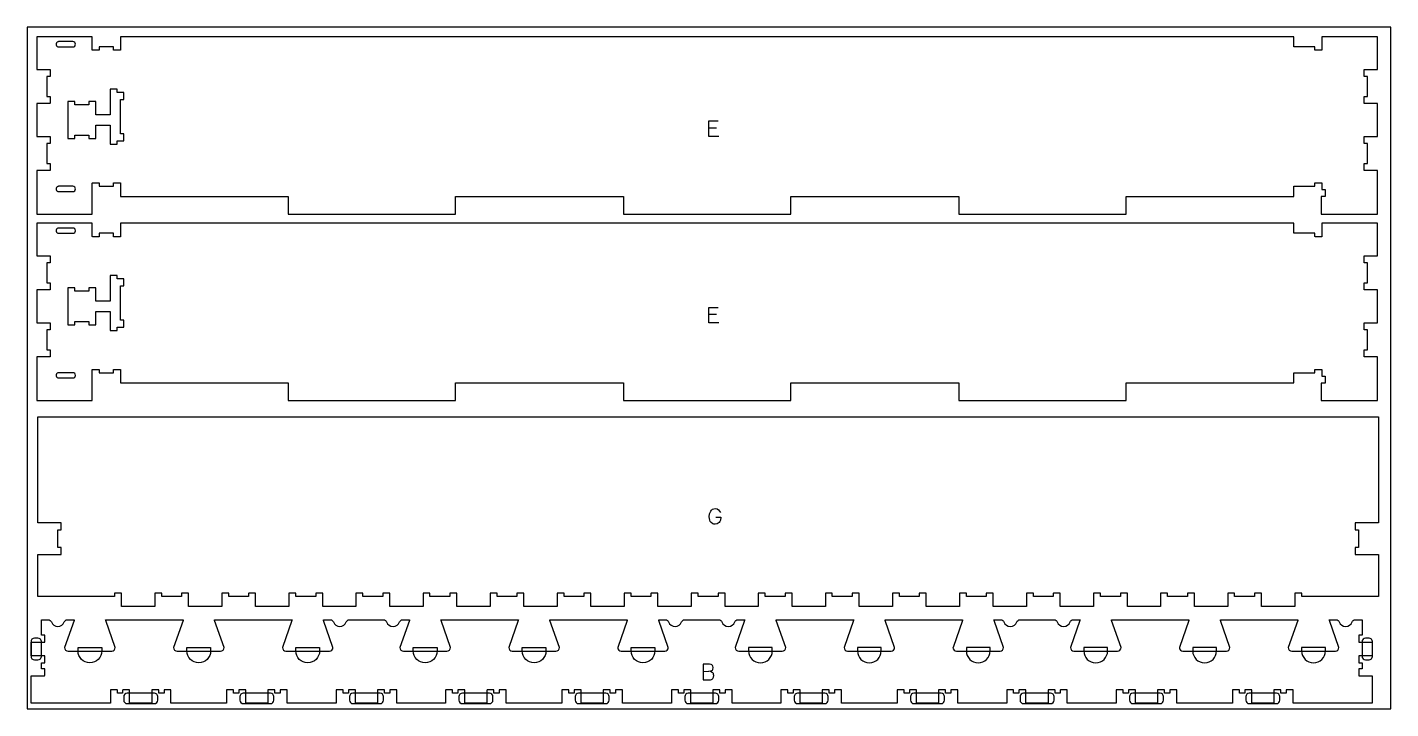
# Model space of a CAD drawing. Header units: millimetres. Extents: x -1220 to 1220, y -1930 to 4127.
# Drawn here: x -1220 to 1220, y 710 to 1930 of the extents above; entities that cross this region are included whole.
import ezdxf

# ---------------------------------------------------------------- set-up
doc = ezdxf.new("R2010")
doc.units = ezdxf.units.MM
for name, color, linetype, true_color in [('0_SHEET_SPRUCEPLY_2440X122', 1, 'Continuous', 0xff0000), ('1_ANYTOOL_1MMDEEP_LABELS_S', 2, 'Continuous', 0xffff00), ('3_ANYTOOL_CUTTHROUGH_INSID', 4, 'Continuous', 0x00ffff), ('4_ANYTOOL_CUTTHROUGH_OUTSI', 5, 'Continuous', 0x0000ff), ('5_ANYTOOL_HALF_MILL_9MM_IN', 3, 'Continuous', 0x00ff00)]:
    doc.layers.add(name, color=color, linetype=linetype, true_color=true_color)

msp = doc.modelspace()

# ---------------------------------------------------------------- linework, layer by layer
at = {"layer": '0_SHEET_SPRUCEPLY_2440X122'}
msp.add_lwpolyline([(-1220, 1930), (-1220, 710), (1220, 710), (1220, 1930)], close=True, dxfattribs=at)
at = {"layer": '1_ANYTOOL_1MMDEEP_LABELS_S'}
for p, q in [((13.3, 1749.3, 0), (-0.4, 1749.3, 0)), ((13.3, 1415.6, 0), (-0.4, 1415.6, 0))]:
    msp.add_line(p, q, dxfattribs=at)
for points in [[(17.3, 1734.3), (-0.4, 1734.3), (-0.4, 1762.3), (16.3, 1762.3)], [(17.3, 1400.6), (-0.4, 1400.6), (-0.4, 1428.6), (16.3, 1428.6)], [(12.3, 1053.1), (21.4, 1053.1), (20.4, 1047.6), (19.4, 1045.4), (17.9, 1043.5), (14.5, 1041.1), (10.8, 1040.2), (8.9, 1040.4), (7, 1041), (3.7, 1043.5), (2.3, 1045.4), (1.3, 1047.7), (0.5, 1053.8), (1.1, 1058.8), (3, 1063.5), (4.4, 1065.6), (6.3, 1067.1), (8.7, 1068), (11.4, 1068.3), (14.4, 1067.7), (16.8, 1066.1), (20.3, 1061.3)], [(-10.2, 776.9), (-0.4, 777), (5, 778.5), (6, 779.3), (6.7, 780.4), (7.3, 783.6), (6.9, 786.3), (6.4, 787.3), (5.8, 788.2), (4.9, 788.8), (3.8, 789.3), (1.1, 789.7), (-10.2, 789.7)], [(-10.2, 789.7), (-10.2, 761.7), (-1.2, 761.7), (1.2, 761.6), (2.8, 761.7), (4.3, 762.1), (5.5, 762.9), (6.6, 764), (8, 766.7), (8.5, 769.6), (8.3, 771.4), (7.8, 772.9), (7, 774.1), (5.8, 775.1), (2.9, 776.4), (-0.4, 777)]]:
    msp.add_lwpolyline(points, dxfattribs=at)
at = {"layer": '3_ANYTOOL_CUTTHROUGH_INSID'}
for points in [[(-1138.4, 1904.3), (-1164.1, 1904.3), (-1164.9, 1904.2), (-1165.6, 1904), (-1166.4, 1903.5), (-1167.5, 1902.1), (-1168, 1900.4), (-1168, 1898.7), (-1167.5, 1897), (-1166.4, 1895.6), (-1165.6, 1895.2), (-1164.9, 1894.9), (-1164.1, 1894.8), (-1138.4, 1894.8, 1)], [(-1138.4, 1635.8, 1), (-1138.4, 1645.3), (-1164.1, 1645.3), (-1164.9, 1645.2), (-1165.6, 1645), (-1166.4, 1644.5), (-1167.5, 1643.1), (-1168, 1641.4), (-1168, 1639.7), (-1167.5, 1638), (-1166.4, 1636.6), (-1165.6, 1636.2), (-1164.9, 1635.9), (-1164.1, 1635.8)], [(-1138.4, 1570.6), (-1164.1, 1570.6), (-1164.9, 1570.6), (-1165.6, 1570.3), (-1166.4, 1569.8), (-1167.5, 1568.4), (-1168, 1566.7), (-1168, 1565), (-1167.5, 1563.3), (-1166.4, 1562), (-1165.6, 1561.5), (-1164.9, 1561.2), (-1164.1, 1561.1), (-1138.4, 1561.1, 1)], [(-1138.4, 1302.1, 1), (-1138.4, 1311.6), (-1164.1, 1311.6), (-1164.9, 1311.6), (-1165.6, 1311.3), (-1166.4, 1310.8), (-1167.5, 1309.4), (-1168, 1307.7), (-1168, 1306), (-1167.5, 1304.3), (-1166.4, 1303), (-1165.6, 1302.5), (-1164.9, 1302.2), (-1164.1, 1302.1)]]:
    msp.add_lwpolyline(points, format="xyb", close=True, dxfattribs=at)
for points in [[(-1053.6, 1813.4), (-1053.6, 1813.3), (-1059.1, 1813.3), (-1059.1, 1819.3), (-1071.6, 1819.3), (-1071.6, 1773.3), (-1097.1, 1773.3), (-1097.1, 1797.3), (-1109.6, 1797.3), (-1109.6, 1791.3), (-1135.1, 1791.3), (-1135.1, 1797.3), (-1147.6, 1797.3), (-1147.6, 1730.8), (-1135.1, 1730.8), (-1135.1, 1736.8), (-1109.6, 1736.8), (-1109.6, 1730.8), (-1097.1, 1730.8), (-1097.1, 1754.8), (-1071.6, 1754.8), (-1071.6, 1720.8), (-1059.1, 1720.8), (-1059.1, 1726.8), (-1053.1, 1726.8), (-1053.1, 1726.9), (-1047.1, 1726.9), (-1047.1, 1739.4), (-1053.1, 1739.4), (-1053.1, 1800.9), (-1047.1, 1800.9), (-1047.1, 1813.4)], [(-1053.6, 1479.7), (-1053.6, 1479.6), (-1059.1, 1479.6), (-1059.1, 1485.6), (-1071.6, 1485.6), (-1071.6, 1439.6), (-1097.1, 1439.6), (-1097.1, 1463.6), (-1109.6, 1463.6), (-1109.6, 1457.6), (-1135.1, 1457.6), (-1135.1, 1463.6), (-1147.6, 1463.6), (-1147.6, 1397.1), (-1135.1, 1397.1), (-1135.1, 1403.1), (-1109.6, 1403.1), (-1109.6, 1397.1), (-1097.1, 1397.1), (-1097.1, 1421.1), (-1071.6, 1421.1), (-1071.6, 1387.1), (-1059.1, 1387.1), (-1059.1, 1393.1), (-1053.1, 1393.1), (-1053.1, 1393.2), (-1047.1, 1393.2), (-1047.1, 1405.7), (-1053.1, 1405.7), (-1053.1, 1467.2), (-1047.1, 1467.2), (-1047.1, 1479.7)]]:
    msp.add_lwpolyline(points, close=True, dxfattribs=at)
at = {"layer": '4_ANYTOOL_CUTTHROUGH_OUTSI'}
for points in [[(-1091.1, 1894.8), (-1091.1, 1889.1, -0.414214), (-1091.4, 1888.8), (-1103.4, 1888.8, -0.414214), (-1103.6, 1889.1), (-1103.6, 1912.8), (-1203.1, 1912.8), (-1203.1, 1854.3), (-1179.4, 1854.3, -0.414214), (-1179.1, 1854.1), (-1179.1, 1842.1, -0.414214), (-1179.4, 1841.8), (-1185.1, 1841.8), (-1185.1, 1806.3), (-1179.4, 1806.3, -0.414214), (-1179.1, 1806.1), (-1179.1, 1794.1, -0.414214), (-1179.4, 1793.8), (-1203.1, 1793.8), (-1203.1, 1734.3), (-1179.4, 1734.3, -0.414214), (-1179.1, 1734.1), (-1179.1, 1722.1, -0.414214), (-1179.4, 1721.8), (-1185.1, 1721.8), (-1185.1, 1686.3), (-1179.4, 1686.3, -0.414214), (-1179.1, 1686.1), (-1179.1, 1674.1, -0.414214), (-1179.4, 1673.8), (-1203.1, 1673.8), (-1203.1, 1595.3), (-1103.6, 1595.3), (-1103.6, 1651.1, -0.414214), (-1103.4, 1651.3), (-1091.4, 1651.3, -0.414214), (-1091.1, 1651.1), (-1091.1, 1645.3), (-1065.6, 1645.3), (-1065.6, 1651.1, -0.414214), (-1065.4, 1651.3), (-1053.4, 1651.3, -0.414214), (-1053.1, 1651.1), (-1053.1, 1627.3), (-753.4, 1627.3, -0.414214), (-753.1, 1627.1), (-753.1, 1595.3), (-453.6, 1595.3), (-453.6, 1627.1, -0.414214), (-453.4, 1627.3), (-153.4, 1627.3, -0.414214), (-153.1, 1627.1), (-153.1, 1595.3), (146.4, 1595.3), (146.4, 1627.1, -0.414214), (146.6, 1627.3), (446.6, 1627.3, -0.414214), (446.9, 1627.1), (446.9, 1595.3), (746.4, 1595.3), (746.4, 1627.1, -0.414214), (746.6, 1627.3), (1046.4, 1627.3), (1046.4, 1645.1, -0.414214), (1046.6, 1645.3), (1084.4, 1645.3), (1084.4, 1651.1, -0.414214), (1084.6, 1651.3), (1096.6, 1651.3, -0.414214), (1096.9, 1651.1), (1096.9, 1639.3), (1102.6, 1639.3, -0.414214), (1102.9, 1639.1), (1102.9, 1627.1, -0.414214), (1102.6, 1626.8), (1095.5, 1626.8), (1095.5, 1595.3), (1196.4, 1595.3), (1196.4, 1673.8), (1172.6, 1673.8, -0.414214), (1172.4, 1674.1), (1172.4, 1686.1, -0.414214), (1172.6, 1686.3), (1178.4, 1686.3), (1178.4, 1721.8), (1172.6, 1721.8, -0.414214), (1172.4, 1722.1), (1172.4, 1734.1, -0.414214), (1172.6, 1734.3), (1196.4, 1734.3), (1196.4, 1793.8), (1172.6, 1793.8, -0.414214), (1172.4, 1794.1), (1172.4, 1806.1, -0.414214), (1172.6, 1806.3), (1178.4, 1806.3), (1178.4, 1841.8), (1172.6, 1841.8, -0.414214), (1172.4, 1842.1), (1172.4, 1854.1, -0.414214), (1172.6, 1854.3), (1196.4, 1854.3), (1196.4, 1912.8), (1096.9, 1912.8), (1096.9, 1889.1, -0.414214), (1096.6, 1888.8), (1084.6, 1888.8, -0.414214), (1084.4, 1889.1), (1084.4, 1894.8), (1046.6, 1894.8, -0.414214), (1046.4, 1895.1), (1046.4, 1912.8), (-1053.1, 1912.8), (-1053.1, 1889.1, -0.414214), (-1053.4, 1888.8), (-1065.4, 1888.8, -0.414214), (-1065.6, 1889.1), (-1065.6, 1894.8)], [(-1091.1, 1561.1), (-1091.1, 1555.4, -0.414214), (-1091.4, 1555.1), (-1103.4, 1555.1, -0.414214), (-1103.6, 1555.4), (-1103.6, 1579.1), (-1203.1, 1579.1), (-1203.1, 1520.6), (-1179.4, 1520.6, -0.414214), (-1179.1, 1520.4), (-1179.1, 1508.4, -0.414214), (-1179.4, 1508.1), (-1185.1, 1508.1), (-1185.1, 1472.6), (-1179.4, 1472.6, -0.414214), (-1179.1, 1472.4), (-1179.1, 1460.4, -0.414214), (-1179.4, 1460.1), (-1203.1, 1460.1), (-1203.1, 1400.6), (-1179.4, 1400.6, -0.414214), (-1179.1, 1400.4), (-1179.1, 1388.4, -0.414214), (-1179.4, 1388.1), (-1185.1, 1388.1), (-1185.1, 1352.6), (-1179.4, 1352.6, -0.414214), (-1179.1, 1352.4), (-1179.1, 1340.4, -0.414214), (-1179.4, 1340.1), (-1203.1, 1340.1), (-1203.1, 1261.6), (-1103.6, 1261.6), (-1103.6, 1317.4, -0.414214), (-1103.4, 1317.6), (-1091.4, 1317.6, -0.414214), (-1091.1, 1317.4), (-1091.1, 1311.6), (-1065.6, 1311.6), (-1065.6, 1317.4, -0.414214), (-1065.4, 1317.6), (-1053.4, 1317.6, -0.414214), (-1053.1, 1317.4), (-1053.1, 1293.6), (-753.4, 1293.6, -0.414214), (-753.1, 1293.4), (-753.1, 1261.6), (-453.6, 1261.6), (-453.6, 1293.4, -0.414214), (-453.4, 1293.6), (-153.4, 1293.6, -0.414214), (-153.1, 1293.4), (-153.1, 1261.6), (146.4, 1261.6), (146.4, 1293.4, -0.414214), (146.6, 1293.6), (446.6, 1293.6, -0.414214), (446.9, 1293.4), (446.9, 1261.6), (746.4, 1261.6), (746.4, 1293.4, -0.414214), (746.6, 1293.6), (1046.4, 1293.6), (1046.4, 1311.4, -0.414214), (1046.6, 1311.6), (1084.4, 1311.6), (1084.4, 1317.4, -0.414214), (1084.6, 1317.6), (1096.6, 1317.6, -0.414214), (1096.9, 1317.4), (1096.9, 1305.6), (1102.6, 1305.6, -0.414214), (1102.9, 1305.4), (1102.9, 1293.4, -0.414214), (1102.6, 1293.1), (1095.5, 1293.1), (1095.5, 1261.6), (1196.4, 1261.6), (1196.4, 1340.1), (1172.6, 1340.1, -0.414214), (1172.4, 1340.4), (1172.4, 1352.4, -0.414214), (1172.6, 1352.6), (1178.4, 1352.6), (1178.4, 1388.1), (1172.6, 1388.1, -0.414214), (1172.4, 1388.4), (1172.4, 1400.4, -0.414214), (1172.6, 1400.6), (1196.4, 1400.6), (1196.4, 1460.1), (1172.6, 1460.1, -0.414214), (1172.4, 1460.4), (1172.4, 1472.4, -0.414214), (1172.6, 1472.6), (1178.4, 1472.6), (1178.4, 1508.1), (1172.6, 1508.1, -0.414214), (1172.4, 1508.4), (1172.4, 1520.4, -0.414214), (1172.6, 1520.6), (1196.4, 1520.6), (1196.4, 1579.1), (1096.9, 1579.1), (1096.9, 1555.4, -0.414214), (1096.6, 1555.1), (1084.6, 1555.1, -0.414214), (1084.4, 1555.4), (1084.4, 1561.1), (1046.6, 1561.1, -0.414214), (1046.4, 1561.4), (1046.4, 1579.1), (-1053.1, 1579.1), (-1053.1, 1555.4, -0.414214), (-1053.4, 1555.1), (-1065.4, 1555.1, -0.414214), (-1065.6, 1555.4), (-1065.6, 1561.1)], [(1060.7, 916.6, 0.414214), (1060.5, 916.8), (1048.5, 916.8, 0.414214), (1048.2, 916.6), (1048.2, 892.8), (988.7, 892.8), (988.7, 916.6, 0.414214), (988.5, 916.8), (976.5, 916.8, 0.414214), (976.2, 916.6), (976.2, 910.8), (940.7, 910.8), (940.7, 916.6, 0.414214), (940.5, 916.8), (928.5, 916.8, 0.414214), (928.2, 916.6), (928.2, 892.8), (868.7, 892.8), (868.7, 916.6, 0.414214), (868.5, 916.8), (856.5, 916.8, 0.414214), (856.2, 916.6), (856.2, 910.8), (820.7, 910.8), (820.7, 916.6, 0.414214), (820.5, 916.8), (808.5, 916.8, 0.414214), (808.2, 916.6), (808.2, 892.8), (748.7, 892.8), (748.7, 916.6, 0.414214), (748.5, 916.8), (736.5, 916.8, 0.414214), (736.2, 916.6), (736.2, 910.8), (700.7, 910.8), (700.7, 916.6, 0.414214), (700.5, 916.8), (688.5, 916.8, 0.414214), (688.2, 916.6), (688.2, 892.8), (628.7, 892.8), (628.7, 916.6, 0.414214), (628.5, 916.8), (616.5, 916.8, 0.414214), (616.2, 916.6), (616.2, 910.8), (580.7, 910.8), (580.7, 916.6, 0.414214), (580.5, 916.8), (568.5, 916.8, 0.414214), (568.2, 916.6), (568.2, 892.8), (508.7, 892.8), (508.7, 916.6, 0.414214), (508.5, 916.8), (496.5, 916.8, 0.414214), (496.2, 916.6), (496.2, 910.8), (460.7, 910.8), (460.7, 916.6, 0.414214), (460.5, 916.8), (448.5, 916.8, 0.414214), (448.2, 916.6), (448.2, 892.8), (388.7, 892.8), (388.7, 916.6, 0.414214), (388.5, 916.8), (376.5, 916.8, 0.414214), (376.2, 916.6), (376.2, 910.8), (340.7, 910.8), (340.7, 916.6, 0.414214), (340.5, 916.8), (328.5, 916.8, 0.414214), (328.2, 916.6), (328.2, 892.8), (268.7, 892.8), (268.7, 916.6, 0.414214), (268.5, 916.8), (256.5, 916.8, 0.414214), (256.2, 916.6), (256.2, 910.8), (220.7, 910.8), (220.7, 916.6, 0.414213), (220.5, 916.8), (208.5, 916.8, 0.414214), (208.2, 916.6), (208.2, 892.8), (148.7, 892.8), (148.7, 916.6, 0.414214), (148.5, 916.8), (136.5, 916.8, 0.414214), (136.2, 916.6), (136.2, 910.8), (100.7, 910.8), (100.7, 916.6, 0.414213), (100.5, 916.8), (88.5, 916.8, 0.414214), (88.2, 916.6), (88.2, 892.8), (28.7, 892.8), (28.7, 916.6, 0.414214), (28.5, 916.8), (16.5, 916.8, 0.414214), (16.2, 916.6), (16.2, 910.8), (-19.3, 910.8), (-19.3, 916.6, 0.414214), (-19.5, 916.8), (-31.5, 916.8, 0.414214), (-31.8, 916.6), (-31.8, 892.8), (-91.3, 892.8), (-91.3, 916.6, 0.414214), (-91.5, 916.8), (-103.5, 916.8, 0.414214), (-103.8, 916.6), (-103.8, 910.8), (-139.3, 910.8), (-139.3, 916.6, 0.414214), (-139.5, 916.8), (-151.5, 916.8, 0.414214), (-151.8, 916.6), (-151.8, 892.8), (-211.3, 892.8), (-211.3, 916.6, 0.414214), (-211.5, 916.8), (-223.5, 916.8, 0.414214), (-223.8, 916.6), (-223.8, 910.8), (-259.3, 910.8), (-259.3, 916.6, 0.414214), (-259.5, 916.8), (-271.5, 916.8, 0.414214), (-271.8, 916.6), (-271.8, 892.8), (-331.3, 892.8), (-331.3, 916.6, 0.414214), (-331.5, 916.8), (-343.5, 916.8, 0.414214), (-343.8, 916.6), (-343.8, 910.8), (-379.3, 910.8), (-379.3, 916.6, 0.414214), (-379.5, 916.8), (-391.5, 916.8, 0.414214), (-391.8, 916.6), (-391.8, 892.8), (-451.3, 892.8), (-451.3, 916.6, 0.414214), (-451.5, 916.8), (-463.5, 916.8, 0.414214), (-463.8, 916.6), (-463.8, 910.8), (-499.3, 910.8), (-499.3, 916.6, 0.414214), (-499.5, 916.8), (-511.5, 916.8, 0.414214), (-511.8, 916.6), (-511.8, 892.8), (-571.3, 892.8), (-571.3, 916.6, 0.414214), (-571.5, 916.8), (-583.5, 916.8, 0.414214), (-583.8, 916.6), (-583.8, 910.8), (-619.3, 910.8), (-619.3, 916.6, 0.414214), (-619.5, 916.8), (-631.5, 916.8, 0.414214), (-631.8, 916.6), (-631.8, 892.8), (-691.3, 892.8), (-691.3, 916.6, 0.414214), (-691.5, 916.8), (-703.5, 916.8, 0.414214), (-703.8, 916.6), (-703.8, 910.8), (-739.3, 910.8), (-739.3, 916.6, 0.414214), (-739.5, 916.8), (-751.5, 916.8, 0.414214), (-751.8, 916.6), (-751.8, 892.8), (-811.3, 892.8), (-811.3, 916.6, 0.414214), (-811.5, 916.8), (-823.5, 916.8, 0.414214), (-823.8, 916.6), (-823.8, 910.8), (-859.3, 910.8), (-859.3, 916.6, 0.414214), (-859.5, 916.8), (-871.5, 916.8, 0.414214), (-871.8, 916.6), (-871.8, 892.8), (-931.3, 892.8), (-931.3, 916.6, 0.414214), (-931.5, 916.8), (-943.5, 916.8, 0.414214), (-943.8, 916.6), (-943.8, 910.8), (-979.3, 910.8), (-979.3, 916.6, 0.414214), (-979.5, 916.8), (-991.5, 916.8, 0.414214), (-991.8, 916.6), (-991.8, 892.8), (-1051.3, 892.8), (-1051.3, 916.6, 0.414214), (-1051.5, 916.8), (-1063.5, 916.8, 0.414214), (-1063.8, 916.6), (-1063.8, 910.8), (-1201.3, 910.8), (-1201.3, 986.3), (-1159.5, 986.3, 0.414214), (-1159.3, 986.6), (-1159.3, 998.6, 0.414214), (-1159.5, 998.8), (-1165.3, 998.8), (-1165.3, 1030.3), (-1159.5, 1030.3, 0.414214), (-1159.3, 1030.6), (-1159.3, 1042.6, 0.414214), (-1159.5, 1042.8), (-1201.3, 1042.8), (-1201.3, 1232.3), (1198.2, 1232.3), (1198.2, 1042.8), (1156.5, 1042.8, 0.414214), (1156.2, 1042.6), (1156.2, 1030.6, 0.414214), (1156.5, 1030.3), (1162.2, 1030.3), (1162.2, 998.8), (1156.5, 998.8, 0.414214), (1156.2, 998.6), (1156.2, 986.6, 0.414214), (1156.5, 986.3), (1198.2, 986.3), (1198.2, 910.8), (1060.7, 910.8)], [(-43.7, 869.2), (17.7, 869.2, -0.317837), (23.1, 865.3, 0.707107), (46.2, 865.3, -0.317837), (51.6, 869.2), (64, 869.2), (63.8, 867.8), (46.9, 819.5), (46.8, 819.4, 0.414214), (53.1, 813.2), (131.1, 813.2, 0.414214), (137.3, 819.4), (137.3, 819.5), (120.4, 867.8), (120.2, 869.2), (258.9, 869.2), (258.7, 867.8), (241.8, 819.5), (241.7, 819.4, 0.414214), (248, 813.2), (326, 813.2, 0.414214), (332.2, 819.4), (332.2, 819.5), (315.3, 867.8), (315.1, 869.2), (453.8, 869.2), (453.6, 867.8), (436.7, 819.5), (436.6, 819.4, 0.414214), (442.9, 813.2), (520.9, 813.2, 0.414214), (527.1, 819.4), (527.1, 819.5), (510.2, 867.8), (510, 869.2), (522.4, 869.2, -0.317837), (527.8, 865.3, 0.707107), (550.9, 865.3, -0.317837), (556.3, 869.2), (617.7, 869.2, -0.317837), (623.1, 865.3, 0.707107), (646.2, 865.3, -0.317837), (651.6, 869.2), (664, 869.2), (663.8, 867.8), (646.9, 819.5), (646.8, 819.4, 0.414214), (653.1, 813.2), (731.1, 813.2, 0.414214), (737.3, 819.4), (737.3, 819.5), (720.4, 867.8), (720.2, 869.2), (858.9, 869.2), (858.7, 867.8), (841.8, 819.5), (841.7, 819.4, 0.414214), (848, 813.2), (926, 813.2, 0.414214), (932.2, 819.4), (932.2, 819.5), (915.3, 867.8), (915.1, 869.2), (1053.8, 869.2), (1053.6, 867.8), (1036.7, 819.5), (1036.6, 819.4, 0.414214), (1042.9, 813.2), (1120.9, 813.2, 0.414214), (1127.1, 819.4), (1127.1, 819.5), (1110.2, 867.8), (1110, 869.2), (1122.4, 869.2, -0.317837), (1127.8, 865.3, 0.707107), (1150.9, 865.3, -0.317837), (1156.3, 869.2), (1168.7, 869.2), (1168.7, 841.7), (1163, 841.7, 0.414214), (1162.7, 841.4), (1162.7, 829.4, 0.414214), (1163, 829.2), (1186.7, 829.2), (1186.7, 804.7), (1163, 804.7, 0.414214), (1162.7, 804.4), (1162.7, 792.4, 0.414214), (1163, 792.2), (1168.7, 792.2), (1168.7, 781.7), (1163, 781.7, 0.414214), (1162.7, 781.4), (1162.7, 769.4, 0.414214), (1163, 769.2), (1186.7, 769.2), (1186.7, 719.7), (1045.2, 719.7), (1045.2, 743.4, 0.414214), (1045, 743.7), (1033, 743.7, 0.414214), (1032.7, 743.4), (1032.7, 737.7), (1023.2, 737.7), (1023.2, 743.4, 0.414214), (1023, 743.7), (1011, 743.7, 0.414214), (1010.7, 743.4), (1010.7, 719.7), (971.2, 719.7), (971.2, 743.4, 0.414214), (971, 743.7), (959, 743.7, 0.414214), (958.7, 743.4), (958.7, 737.7), (949.2, 737.7), (949.2, 743.4, 0.414214), (949, 743.7), (937, 743.7, 0.414214), (936.7, 743.4), (936.7, 719.7), (837.2, 719.7), (837.2, 743.4, 0.414214), (837, 743.7), (825, 743.7, 0.414214), (824.7, 743.4), (824.7, 737.7), (815.2, 737.7), (815.2, 743.4, 0.414214), (815, 743.7), (803, 743.7, 0.414214), (802.7, 743.4), (802.7, 719.7), (763.2, 719.7), (763.2, 743.4, 0.414214), (763, 743.7), (751, 743.7, 0.414214), (750.7, 743.4), (750.7, 737.7), (741.2, 737.7), (741.2, 743.4, 0.414214), (741, 743.7), (729, 743.7, 0.414214), (728.7, 743.4), (728.7, 719.7), (641.2, 719.7), (641.2, 743.4, 0.414214), (641, 743.7), (629, 743.7, 0.414214), (628.7, 743.4), (628.7, 737.7), (619.2, 737.7), (619.2, 743.4, 0.414214), (619, 743.7), (607, 743.7, 0.414214), (606.7, 743.4), (606.7, 719.7), (567.2, 719.7), (567.2, 743.4, 0.414214), (567, 743.7), (555, 743.7, 0.414214), (554.7, 743.4), (554.7, 737.7), (545.2, 737.7), (545.2, 743.4, 0.414214), (545, 743.7), (533, 743.7, 0.414214), (532.7, 743.4), (532.7, 719.7), (445.2, 719.7), (445.2, 743.4, 0.414214), (445, 743.7), (433, 743.7, 0.414214), (432.7, 743.4), (432.7, 737.7), (423.2, 737.7), (423.2, 743.4, 0.414214), (423, 743.7), (411, 743.7, 0.414214), (410.7, 743.4), (410.7, 719.7), (371.2, 719.7), (371.2, 743.4, 0.414214), (371, 743.7), (359, 743.7, 0.414214), (358.7, 743.4), (358.7, 737.7), (349.2, 737.7), (349.2, 743.4, 0.414214), (349, 743.7), (337, 743.7, 0.414214), (336.7, 743.4), (336.7, 719.7), (237.2, 719.7), (237.2, 743.4, 0.414214), (237, 743.7), (225, 743.7, 0.414214), (224.7, 743.4), (224.7, 737.7), (215.2, 737.7), (215.2, 743.4, 0.414214), (215, 743.7), (203, 743.7, 0.414214), (202.7, 743.4), (202.7, 719.7), (163.2, 719.7), (163.2, 743.4, 0.414214), (163, 743.7), (151, 743.7, 0.414214), (150.7, 743.4), (150.7, 737.7), (141.2, 737.7), (141.2, 743.4, 0.414214), (141, 743.7), (129, 743.7, 0.414214), (128.7, 743.4), (128.7, 719.7), (41.2, 719.7), (41.2, 743.4, 0.414214), (41, 743.7), (29, 743.7, 0.414214), (28.7, 743.4), (28.7, 737.7), (19.2, 737.7), (19.2, 743.4, 0.414214), (19, 743.7), (7, 743.7, 0.414214), (6.7, 743.4), (6.7, 719.7), (-32.8, 719.7), (-32.8, 743.4, 0.414214), (-33, 743.7), (-45, 743.7, 0.414214), (-45.3, 743.4), (-45.3, 737.7), (-54.8, 737.7), (-54.8, 743.4, 0.414214), (-55, 743.7), (-67, 743.7, 0.414214), (-67.3, 743.4), (-67.3, 719.7), (-154.8, 719.7), (-154.8, 743.4, 0.414214), (-155, 743.7), (-167, 743.7, 0.414214), (-167.3, 743.4), (-167.3, 737.7), (-176.8, 737.7), (-176.8, 743.4, 0.414214), (-177, 743.7), (-189, 743.7, 0.414214), (-189.3, 743.4), (-189.3, 719.7), (-228.8, 719.7), (-228.8, 743.4, 0.414214), (-229, 743.7), (-241, 743.7, 0.414214), (-241.3, 743.4), (-241.3, 737.7), (-250.8, 737.7), (-250.8, 743.4, 0.414214), (-251, 743.7), (-263, 743.7, 0.414214), (-263.3, 743.4), (-263.3, 719.7), (-362.8, 719.7), (-362.8, 743.4, 0.414214), (-363, 743.7), (-375, 743.7, 0.414214), (-375.3, 743.4), (-375.3, 737.7), (-384.8, 737.7), (-384.8, 743.4, 0.414214), (-385, 743.7), (-397, 743.7, 0.414214), (-397.3, 743.4), (-397.3, 719.7), (-436.8, 719.7), (-436.8, 743.4, 0.414214), (-437, 743.7), (-449, 743.7, 0.414214), (-449.3, 743.4), (-449.3, 737.7), (-458.8, 737.7), (-458.8, 743.4, 0.414214), (-459, 743.7), (-471, 743.7, 0.414214), (-471.3, 743.4), (-471.3, 719.7), (-558.8, 719.7), (-558.8, 743.4, 0.414214), (-559, 743.7), (-571, 743.7, 0.414214), (-571.3, 743.4), (-571.3, 737.7), (-580.8, 737.7), (-580.8, 743.4, 0.414214), (-581, 743.7), (-593, 743.7, 0.414214), (-593.3, 743.4), (-593.3, 719.7), (-632.8, 719.7), (-632.8, 743.4, 0.414214), (-633, 743.7), (-645, 743.7, 0.414214), (-645.3, 743.4), (-645.3, 737.7), (-654.8, 737.7), (-654.8, 743.4, 0.414214), (-655, 743.7), (-667, 743.7, 0.414214), (-667.3, 743.4), (-667.3, 719.7), (-754.8, 719.7), (-754.8, 743.4, 0.414214), (-755, 743.7), (-767, 743.7, 0.414214), (-767.3, 743.4), (-767.3, 737.7), (-776.8, 737.7), (-776.8, 743.4, 0.414214), (-777, 743.7), (-789, 743.7, 0.414214), (-789.3, 743.4), (-789.3, 719.7), (-828.8, 719.7), (-828.8, 743.4, 0.414214), (-829, 743.7), (-841, 743.7, 0.414214), (-841.3, 743.4), (-841.3, 737.7), (-850.8, 737.7), (-850.8, 743.4, 0.414214), (-851, 743.7), (-863, 743.7, 0.414214), (-863.3, 743.4), (-863.3, 719.7), (-962.8, 719.7), (-962.8, 743.4, 0.414214), (-963, 743.7), (-975, 743.7, 0.414214), (-975.3, 743.4), (-975.3, 737.7), (-984.8, 737.7), (-984.8, 743.4, 0.414214), (-985, 743.7), (-997, 743.7, 0.414214), (-997.3, 743.4), (-997.3, 719.7), (-1036.8, 719.7), (-1036.8, 743.4, 0.414214), (-1037, 743.7), (-1049, 743.7, 0.414214), (-1049.3, 743.4), (-1049.3, 737.7), (-1058.8, 737.7), (-1058.8, 743.4, 0.414214), (-1059, 743.7), (-1071, 743.7, 0.414214), (-1071.3, 743.4), (-1071.3, 719.7), (-1212.8, 719.7), (-1212.8, 769.2), (-1189, 769.2, 0.414214), (-1188.8, 769.4), (-1188.8, 781.4, 0.414214), (-1189, 781.7), (-1194.8, 781.7), (-1194.8, 792.2), (-1189, 792.2, 0.414214), (-1188.8, 792.4), (-1188.8, 804.4, 0.414214), (-1189, 804.7), (-1212.8, 804.7), (-1212.8, 829.2), (-1189, 829.2, 0.414214), (-1188.8, 829.4), (-1188.8, 841.4, 0.414214), (-1189, 841.7), (-1194.8, 841.7), (-1194.8, 869.2), (-1182.3, 869.2, -0.317837), (-1176.9, 865.3, 0.707107), (-1153.8, 865.3, -0.317837), (-1148.4, 869.2), (-1136, 869.2), (-1136.2, 867.8), (-1153.1, 819.5), (-1153.2, 819.4, 0.414214), (-1146.9, 813.2), (-1068.9, 813.2, 0.414214), (-1062.7, 819.4), (-1062.7, 819.5), (-1079.6, 867.8), (-1079.8, 869.2), (-941.1, 869.2), (-941.3, 867.8), (-958.2, 819.5), (-958.3, 819.4, 0.414214), (-952, 813.2), (-874, 813.2, 0.414214), (-867.8, 819.4), (-867.8, 819.5), (-884.7, 867.8), (-884.9, 869.2), (-746.2, 869.2), (-746.4, 867.8), (-763.3, 819.5), (-763.4, 819.4, 0.414214), (-757.1, 813.2), (-679.1, 813.2, 0.414214), (-672.9, 819.4), (-672.9, 819.5), (-689.8, 867.8), (-690, 869.2), (-677.6, 869.2, -0.317837), (-672.2, 865.3, 0.707107), (-649.1, 865.3, -0.317837), (-643.7, 869.2), (-582.3, 869.2, -0.317837), (-576.9, 865.3, 0.707107), (-553.8, 865.3, -0.317837), (-548.4, 869.2), (-536, 869.2), (-536.2, 867.8), (-553.1, 819.5), (-553.2, 819.4, 0.414214), (-546.9, 813.2), (-468.9, 813.2, 0.414214), (-462.7, 819.4), (-462.7, 819.5), (-479.6, 867.8), (-479.8, 869.2), (-341.1, 869.2), (-341.3, 867.8), (-358.2, 819.5), (-358.3, 819.4, 0.414214), (-352, 813.2), (-274, 813.2, 0.414214), (-267.8, 819.4), (-267.8, 819.5), (-284.7, 867.8), (-284.9, 869.2), (-146.2, 869.2), (-146.4, 867.8), (-163.3, 819.5), (-163.4, 819.4, 0.414214), (-157.1, 813.2), (-79.1, 813.2, 0.414214), (-72.9, 819.4), (-72.9, 819.5), (-89.8, 867.8), (-90, 869.2), (-77.6, 869.2, -0.317837), (-72.2, 865.3, 0.707107), (-49.1, 865.3, -0.317837)]]:
    msp.add_lwpolyline(points, format="xyb", close=True, dxfattribs=at)
at = {"layer": '5_ANYTOOL_HALF_MILL_9MM_IN'}
for points in [[(-1207.3, 836.1, 0.414214), (-1213.3, 830.1), (-1213.3, 803.8, 0.414214), (-1207.3, 797.8), (-1200.8, 797.8, 0.414214), (-1194.8, 803.8), (-1194.8, 830.1, 0.414214), (-1200.8, 836.1)], [(1174.7, 836.1, 0.414214), (1168.7, 830.1), (1168.7, 803.8, 0.414214), (1174.7, 797.8), (1181.2, 797.8, 0.414214), (1187.2, 803.8), (1187.2, 830.1, 0.414214), (1181.2, 836.1)], [(-1086.7, 813.4, -1), (-1129.2, 813.4), (-1129.2, 819.7), (-1086.7, 819.7)], [(-891.8, 813.4, -1), (-934.3, 813.4), (-934.3, 819.7), (-891.8, 819.7)], [(-696.9, 813.4, -1), (-739.4, 813.4), (-739.4, 819.7), (-696.9, 819.7)], [(-486.7, 813.4, -1), (-529.2, 813.4), (-529.2, 819.7), (-486.7, 819.7)], [(-291.8, 813.4, -1), (-334.3, 813.4), (-334.3, 819.7), (-291.8, 819.7)], [(-96.9, 813.4, -1), (-139.4, 813.4), (-139.4, 819.7), (-96.9, 819.7)], [(70.8, 813.4, 1), (113.3, 813.4), (113.3, 819.7), (70.8, 819.7)], [(265.7, 813.4, 1), (308.2, 813.4), (308.2, 819.7), (265.7, 819.7)], [(460.6, 813.4, 1), (503.1, 813.4), (503.1, 819.7), (460.6, 819.7)], [(670.8, 813.4, 1), (713.3, 813.4), (713.3, 819.7), (670.8, 819.7)], [(865.7, 813.4, 1), (908.2, 813.4), (908.2, 819.7), (865.7, 819.7)], [(1060.6, 813.4, 1), (1103.1, 813.4), (1103.1, 819.7), (1060.6, 819.7)], [(-1041.4, 737.7, 0.414214), (-1047.4, 731.7), (-1047.4, 725.2, 0.414214), (-1041.4, 719.2), (-992.6, 719.2, 0.414214), (-986.6, 725.2), (-986.6, 731.7, 0.414214), (-992.6, 737.7)], [(-833.4, 737.7, 0.414214), (-839.4, 731.7), (-839.4, 725.2, 0.414214), (-833.4, 719.2), (-784.6, 719.2, 0.414214), (-778.6, 725.2), (-778.6, 731.7, 0.414214), (-784.6, 737.7)], [(-637.4, 737.7, 0.414214), (-643.4, 731.7), (-643.4, 725.2, 0.414214), (-637.4, 719.2), (-588.6, 719.2, 0.414214), (-582.6, 725.2), (-582.6, 731.7, 0.414214), (-588.6, 737.7)], [(-441.4, 737.7, 0.414214), (-447.4, 731.7), (-447.4, 725.2, 0.414214), (-441.4, 719.2), (-392.6, 719.2, 0.414214), (-386.6, 725.2), (-386.6, 731.7, 0.414214), (-392.6, 737.7)], [(-233.4, 737.7, 0.414214), (-239.4, 731.7), (-239.4, 725.2, 0.414214), (-233.4, 719.2), (-184.6, 719.2, 0.414214), (-178.6, 725.2), (-178.6, 731.7, 0.414214), (-184.6, 737.7)], [(-37.4, 737.7, 0.414214), (-43.4, 731.7), (-43.4, 725.2, 0.414214), (-37.4, 719.2), (11.4, 719.2, 0.414214), (17.4, 725.2), (17.4, 731.7, 0.414214), (11.4, 737.7)], [(158.6, 737.7, 0.414214), (152.6, 731.7), (152.6, 725.2, 0.414214), (158.6, 719.2), (207.4, 719.2, 0.414214), (213.4, 725.2), (213.4, 731.7, 0.414214), (207.4, 737.7)], [(366.6, 737.7, 0.414214), (360.6, 731.7), (360.6, 725.2, 0.414214), (366.6, 719.2), (415.4, 719.2, 0.414214), (421.4, 725.2), (421.4, 731.7, 0.414214), (415.4, 737.7)], [(562.6, 737.7, 0.414214), (556.6, 731.7), (556.6, 725.2, 0.414214), (562.6, 719.2), (611.4, 719.2, 0.414214), (617.4, 725.2), (617.4, 731.7, 0.414214), (611.4, 737.7)], [(758.6, 737.7, 0.414214), (752.6, 731.7), (752.6, 725.2, 0.414214), (758.6, 719.2), (807.4, 719.2, 0.414214), (813.4, 725.2), (813.4, 731.7, 0.414214), (807.4, 737.7)], [(966.6, 737.7, 0.414214), (960.6, 731.7), (960.6, 725.2, 0.414214), (966.6, 719.2), (1015.4, 719.2, 0.414214), (1021.4, 725.2), (1021.4, 731.7, 0.414214), (1015.4, 737.7)]]:
    msp.add_lwpolyline(points, format="xyb", close=True, dxfattribs=at)

doc.saveas('drawing.dxf')
